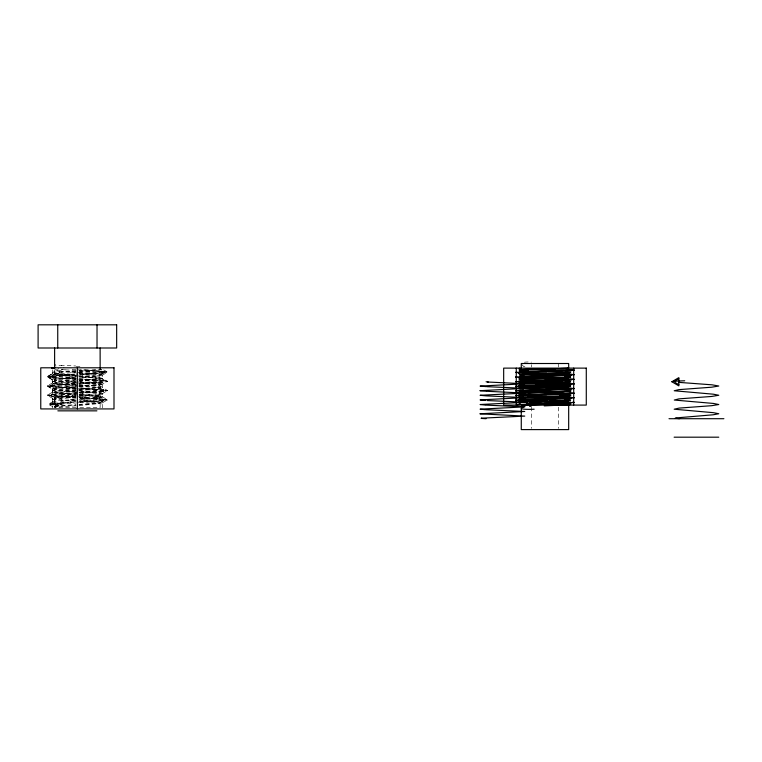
<?xml version="1.0" encoding="UTF-8"?>
<svg xmlns="http://www.w3.org/2000/svg" width="762" height="762" viewBox="0 0 762 762"><rect width="100%" height="100%" fill="white"/><g stroke="black" fill="none" stroke-linecap="round" stroke-linejoin="round"><path stroke-width="0.57" stroke-dasharray="3.81 2.86" d="M52.311 392.306L52.311 388.83L53.092 388.515L76.476 386.62M54.616 369.837L54.597 373.704L53.94 374.552L56.188 375.142L76.067 376.714L76.2 372.932M55.121 405.413L55.121 404.031M55.312 403.222L55.312 406.213M102.451 407.908L102.013 402.46L81.058 400.65M79.124 399.174L102.451 397.012L102.422 393.421L97.936 392.601L82.744 391.506L82.744 394.973M102.46 387.753C104.384 379.638 87.116 384.429 82.744 382.267L83.115 385.762M78.991 380.705L102.146 378.724L102.451 374.99L100.603 374.456L82.744 373.028L82.744 376.495L101.279 378.038L107.537 381.314L102.46 384.277M79.048 404.432L99.851 402.65L103.584 400.707L103.651 399.212L103.622 400.669L100.146 402.965L100.136 407.622L79.429 407.622M79.153 390.782L97.688 392.211L100.727 392.84L100.384 393.344L103.603 391.449L103.651 389.953L78.962 387.753M94.193 379.924L107.452 381.238L103.546 380.6L103.613 382.2L98.327 381.162L79.362 379.924M52.178 402.584A23.527 3.743 24.1 0 1 52.254 402.441L52.768 397.84L72.628 396.088M52.321 383.057L52.321 379.581L52.864 379.324L73.095 377.581M78.543 375.666C85.277 376.971 94.488 375.19 100.136 378.362C97.422 373.266 109.557 372.894 100.451 369.599M76.152 375.256L51.292 377.323L54.493 379.562L54.626 382.838L51.13 385.296L51.111 386.753L54.435 388.763L76.21 390.601M103.651 391.382L98.098 390.382L78.981 389.134M76.2 382.172L76.067 385.953L53.931 383.772L58.779 382.762L76.486 381.476M76.2 400.65L61.76 400.002L54.616 398.774L76.124 396.573M76.2 391.411L76.076 395.145M76.171 384.858L54.626 382.581L59.293 381.562L76.448 380.276M76.152 366.665L82.506 366.693M102.46 393.525L101.898 393.811M52.321 379.581L47.206 376.723L62.56 375.19M54.616 402.107L54.559 398.202L51.111 396.011L63.465 396.831M52.302 398.088L52.883 398.44M62.96 378.323C59.76 377.847 45.558 378.819 54.121 374.294M102.46 396.973L79.162 394.764M103.642 400.631L98.25 399.64L79.229 398.393M76.181 407.622L54.616 407.622L55.255 406.26M64.246 384.343L51.111 385.362L76.419 387.61M52.368 398.231L47.215 395.268L51.054 395.973L76.286 393.725M103.651 380.733L79.105 382.943M52.302 388.906L53.121 389.258M103.651 389.992L78.848 392.201M52.378 406.136L52.311 408.07M103.651 399.25L79.238 401.412M102.432 402.822L107.556 399.821L91.554 398.259M51.111 396.011L51.14 394.516L54.626 392.078L54.502 388.896L51.264 386.572L75.905 384.515M100.632 374.694L103.632 372.942M54.283 392.678C57.36 395.011 70.285 394.297 76.181 395.202M103.556 391.487L78.829 393.592M102.346 375.161L107.556 372.132L102.337 369.103M54.331 402.384L52.311 403.593L52.311 404.984L54.369 406.098L75.886 404.622M51.178 375.999L76.171 373.866M103.527 400.745L79.21 402.803M100.46 402.536C96.241 399.993 85.601 401.069 79.496 400.04M54.016 374.352L76.333 372.247M102.299 393.668L107.547 390.563L91.945 389.039M52.559 373.656L47.225 376.685L52.33 373.799L47.482 376.542L65.17 375.047M52.521 382.915L47.206 385.972L52.54 389.087M52.492 392.163L47.215 395.268L65.446 396.935M52.807 401.717L48.492 404.165L52.368 406.489M51.206 385.22L75.924 383.124M103.537 373.018L79.334 375.075M54.054 392.811L76.143 390.735M102.241 384.458L78.905 386.486M102.232 402.946L79.029 404.955M101.879 369.57L79.229 371.456M101.879 388.048L79.362 389.925M54.445 401.241L55.378 401.079M523.885 366.684L524.942 366.532M53.759 403.222L76.057 401.593M53.759 404.612L76.038 402.984M50.082 403.87L59.084 403.117M60.922 399.917L61.865 399.812M60.484 401.117L61.455 401.002M58.998 365.598L60.188 365.512M51.121 385.229L47.549 385.762L66.932 384.2M95.831 369.589L79.277 370.856M87.954 373.913L107.413 372.275L90.63 373.771M54.407 406.498L76 405.136M84.372 398.24L79.277 398.574M76.286 371.046L54.645 373.209L59.531 374.266L76.181 375.514M79.248 377.895L100.146 375.704L78.972 373.494M76.21 378.095L54.645 380.248L59.036 381.257L76.181 382.553M79.429 380.086C85.839 379.924 95.117 378.704 100.136 378.362M79.467 387.125L98.812 385.448L103.575 382.238L107.452 381.495L91.03 382.991M76.457 387.315L54.616 389.553L59.741 390.573L76.181 391.801M76.114 389.534L59.712 390.763L54.616 391.782L76.181 393.992M78.562 389.382L100.136 387.182L95.621 386.201L78.981 384.934M78.619 396.411L97.603 394.887L100.022 394.335L100.508 393.23L78.581 395.221M84.649 399.431L79.41 399.774M76 405.822L54.759 407.232M79.067 405.622L100.146 403.441L95.555 402.479L79.362 401.241M79.41 372.047C85.296 371.027 96.888 372.18 100.317 369.465M76.095 376.895L53.95 379.057L58.522 380.057L76.21 381.362M79.229 376.695L100.841 374.504L79.086 372.294M78.667 381.333L98.536 379.762L100.813 379.171L100.136 378.219M76.352 386.115L57.883 387.496L54.112 388.553M79.458 385.924L100.841 383.743L79.886 381.591M78.667 390.573L97.698 389.115L100.803 388.439L100.26 387.915L103.642 389.925M76.01 395.373L59.093 396.602L53.921 397.621L76.21 399.84M72.009 371.875L76.2 371.627M70.58 381.2L75.962 380.886M72.009 390.354L76.324 390.106M70.123 399.707L76.086 399.355M59.379 403.098L61.503 402.974M79.353 373.694L103.651 371.485L84.106 369.56M79.077 384.334L103.613 382.2L88.363 383.124M62.055 393.697L47.415 395.049L63.989 393.592M92.697 392.135L107.423 390.744L90.116 392.278M93.078 401.355L107.309 400.031L90.516 401.498M62.122 402.936L64.379 402.812M63.198 375.152L67.894 374.904M76.305 392.344L51.121 394.545L56.436 395.545L76.038 396.821M62.694 393.668L66.665 393.449M92.069 392.173L87.411 392.42M92.45 401.383L87.83 401.641M89.973 373.799L85.173 374.056M64.903 384.305L77.667 383.667M90.373 383.019L85.592 383.267M64.646 393.554L69.437 393.306M89.449 392.316L77.381 392.916M65.046 402.774L66.389 402.707M89.849 401.526L84.334 401.812M65.837 375.018L72.857 374.656M87.268 373.942L79.41 374.342M67.618 384.162L69.713 384.058M86.992 383.2L79.858 383.553M67.351 393.411L76.41 392.963M67.075 402.669L69.161 402.565M68.59 374.875L69.999 374.799M70.704 374.761L77.953 374.409M70.428 384.019L72.571 383.915M82.753 383.41L84.182 383.343M85.315 392.525L86.716 392.449M70.856 393.24L72.295 393.163M82.467 392.668L84.611 392.563M86.439 401.707L82.182 401.917M70.58 402.488L72.009 402.422M83.753 374.123L78.924 374.361M78.638 383.619L80.581 383.524M80.01 402.031L82.906 401.888M80.734 401.993L48.492 404.165L50.197 405.251M61.312 365.512L61.855 365.531M75.933 369.741L72.295 369.57L73.019 369.608M78.124 369.856L87.42 370.313M74.038 378.895L76.219 379M78.41 379.105L85.611 379.466M76.505 388.258L74.324 388.144M75.333 397.44L76.067 397.469L66.123 396.973M80.448 397.688L78.991 397.612L82.61 397.793M80.305 369.961L81.039 369.999M83.201 370.103L84.63 370.17M71.866 378.79L75.495 378.962M80.601 379.209L82.763 379.324M72.59 378.819L68.323 378.609M70.437 378.714L66.265 378.504M72.152 388.039L75.781 388.22M82.325 388.534L78.696 388.363L85.887 388.715M72.876 388.077L47.32 386.115L65.18 387.687M69.304 387.896L70.723 387.972M72.438 397.297L74.609 397.402M81.896 397.754L88.916 398.116M70.999 397.221L64.122 396.869M84.049 397.859L85.458 397.935M85.334 370.208L90.126 370.456M84.191 379.39L88.382 379.609M86.316 379.495L93.583 379.886M67.637 378.571L63.598 378.362M84.477 388.649L91.297 389.001M68.599 387.858L65.856 387.725M86.582 388.753L107.471 390.496L102.375 387.61M86.163 397.974L90.907 398.221M88.106 370.351L107.423 371.989L90.783 370.494M89.059 379.638C125.501 381.857 84.372 376.123 78.505 376.866M65.589 378.466L47.254 376.828L52.33 379.724M89.583 398.145L107.499 399.755L102.394 396.869M75.943 370.484L61.217 369.608M79.115 370.665L103.651 372.875M76.171 378.352L51.111 376.142M79.343 378.533L103.546 380.6M76.19 379.743L51.235 377.638M76.438 388.991L51.33 386.934M79.21 397.002L103.527 399.069L100.251 397.154L100.708 397.431M76.057 398.212L51.216 396.116M76.257 376.114L52.597 374.094M79.286 376.295L82.744 376.495M76.495 385.372L52.902 383.438M78.877 385.505L82.744 385.734M76.124 394.583L52.664 392.601M78.953 386.134L100.717 388.201M79.019 395.383L82.401 395.592M78.553 382.715C84.144 385.343 100.479 379.733 100.479 388.058M79.029 391.982C84.411 394.278 100.87 389.411 100.47 397.288M79.048 394.183L82.325 394.392M54.493 404.841L48.578 404.317M63.713 371.751L61.893 371.57M51.13 377.504L47.549 376.971M61.493 370.884L57.064 369.808M61.893 372.085L61.122 371.98M60.208 371.818L57.541 370.989M47.263 386.086L52.349 388.972M56.017 370.132L55.455 369.665M54.512 406.403L54.616 406.937M52.311 369.799L52.33 373.942M558.356 363.503L558.356 367.046M558.356 407.184L558.356 428.425M531.609 364.684L531.609 367.046M531.609 407.184L531.609 428.425M60.627 404.108A21.412 0.533 -4.1 0 1 62.941 403.917M51.73 404.279A16.497 0.953 -6.1 0 1 52.359 404.165M49.911 404.603A19.107 0.695 -0.1 0 1 51.559 404.489M57.655 404.936A37.119 0.514 2.9 0 1 55.34 404.784M53.073 405.127A25.698 7.191 -10.6 0 1 52.53 403.889M99.451 375.447A25.165 1.429 -0.8 0 1 80.505 377.819M75.476 377.895A25.165 1.429 -0.8 0 1 71.838 377.923M83.639 382.476A25.165 1.457 0.4 0 1 79.372 382.486M75.648 382.457A25.165 1.457 0.4 0 1 56.464 380.038M84.468 391.868A25.165 1.419 0.9 0 1 79.924 391.849M74.666 391.754A25.165 1.419 0.9 0 1 55.312 389.363M99.193 393.944A25.165 1.429 -0.8 0 1 80.877 396.326M75.609 396.402A25.165 1.429 -0.8 0 1 71.237 396.43M82.134 400.983A25.165 1.429 0.9 0 1 80.01 400.964M75.448 400.907A25.165 1.429 0.9 0 1 55.016 398.536M57.026 405.317A25.156 2.648 -14.5 0 1 58.407 404.765M55.988 406.136A24.898 4.41 5.8 0 1 58.188 405.822M65.361 369.894A24.679 6.077 -0.8 0 1 58.083 368.56M82.01 372.799A25.156 1.153 4 0 1 66.827 371.656M58.76 373.799A25.165 1.467 0.4 0 1 70.104 371.504M59.255 383.143A25.165 1.448 0.6 0 1 68.675 380.886M59.074 392.297A25.165 1.457 0.5 0 1 70.237 390.001M84.773 385.439A25.165 1.448 -0.6 0 1 95.221 387.725M52.464 403.546A25.832 5.277 6.8 0 1 53.292 403.012M52.302 402.126A24.432 4.143 12 0 1 54.664 401.307M70.19 401.212A25.127 0.876 -6.2 0 1 74.676 400.698M523.77 366.389A23.47 4.734 13.1 0 1 531.419 362.121M55.817 369.751A16.383 0.886 -2.4 0 1 56.312 369.656M58.15 404.955A17.774 0.657 -3.4 0 1 61.465 404.67M56.902 405.27A14.392 0.914 -5.3 0 1 58.169 405.089M58.293 403.565A17.783 0.648 -3.5 0 1 61.579 403.279M56.959 403.879A14.364 0.914 -5.3 0 1 58.188 403.698M53.864 403.879A23.212 4.801 11.7 0 1 54.626 403.384M74.266 375.695A22.86 3.924 -1.8 0 1 54.635 372.256M57.941 370.865A23.517 6.706 -4.7 0 1 56.359 370.075M59.712 372.694A21.603 7.506 -13.6 0 1 58.922 372.475M57.455 369.656A24.26 6.791 -4.2 0 1 56.998 369.465M74.133 374.818A23.593 4.248 -2.4 0 1 53.997 371.075M60.684 367.36A21.488 6.506 19.9 0 1 61.198 367.379M60.512 365.398A22.727 0.991 3.5 0 1 75.79 365.998M63.189 367.313A20.669 4.686 14.5 0 1 64.227 367.408M55.94 366.151A21.917 7.401 22.8 0 1 55.721 364.322M54.797 402.927A22.441 4.277 16.6 0 1 55.397 402.784M63.789 402.288A23.517 4.124 15.6 0 1 61.217 401.174M55.369 401.031A23.574 4.105 3.6 0 1 72.695 396.64M88.392 398.859A23.565 0.486 -3.4 0 1 81.791 399.298M97.822 398.088A23.565 1.105 -2.4 0 1 91.43 398.697M81.953 395.735A23.574 1.4 -1.1 0 1 99.784 396.354A23.574 1.4 -1.1 0 1 94.221 397.85M54.673 403.165A24.165 6.125 -0.7 0 1 54.931 402.736M54.416 402.612A23.098 4.686 13.5 0 1 55.026 402.107M55.521 401.755A21.755 4.124 17 0 1 56.121 401.622M63.96 401.069A22.793 3.896 14.7 0 1 61.274 399.945M55.988 399.84A22.841 3.877 3.3 0 1 72.695 395.649M87.992 397.669A22.879 0.476 -3.5 0 1 81.61 398.097M97.184 396.888A22.87 1.095 -2.5 0 1 90.964 397.497M81.877 394.535A22.879 1.4 -1.1 0 1 99.136 395.154A22.879 1.4 -1.1 0 1 93.678 396.65"/><path stroke-width="1.14" d="M54.616 368.684L54.626 347.996M521.732 405.032L522.027 405.555M568.681 405.051L568.681 429.606L521.275 429.606L521.275 408.089M521.265 370.322L521.275 363.503L568.681 363.503L568.681 368.056L568.033 367.856M571.243 369.532L521.094 371.504M568.681 400.393L568.09 400.202M571.243 392.63L570.262 392.811M518.808 399.602L520.77 399.24M480.079 390.687L524.751 388.372L487.061 386.677M480.079 413.785L524.751 411.48L486.032 409.727M518.703 396.297L570.938 394.106M518.703 373.199L571.195 370.846M518.741 390.334L571.186 387.934M524.466 393.049L487.061 391.297M524.723 402.288L480.089 404.527L485.384 405.079M521.275 398.04L544.192 396.926M518.722 400.898L571.157 398.555M519.655 403.031L519.36 402.145M671.865 381.752L678.847 377.628L678.847 385.877L671.865 381.752L673.798 381.41A25.641 1.219 0.2 0 1 677.637 381.086A23.432 0.895 -0.5 0 1 684.714 380.781M678.847 378.781L674.999 381.057L674.999 382.448L678.847 384.715M52.578 368.427L51.626 368.198L52.34 367.798M568.671 404.746L544.239 405.889M518.722 394.887L519.274 394.764M570.614 404.546L565.137 404.993M678.847 381.752L678.456 382.105L679.333 382.353A9.573 0.552 1.8 0 0 680.037 382.457L712.089 384.829L718.785 386.02L711.708 387.201L678.866 389.639L674.227 390.763L713.423 394.202L718.785 395.259L711.708 396.45L678.866 398.878L674.275 400.04L713.423 403.441L718.776 404.527L711.708 405.689L679.171 408.089L674.179 409.213L713.423 412.68L718.785 413.737L713.07 414.795L675.465 417.976A11.125 0.743 -0.4 0 0 675.322 418.109L675.332 418.138A13.926 0.924 -0.2 0 0 675.589 418.262L679.437 418.709M520.256 402.774L520.894 402.574M518.779 385.62L519.332 385.515M486.366 386.639L480.089 386.096L524.751 383.753L488.071 382.038M524.656 393.078L480.089 395.288L486.366 395.888M568.604 400.155L543.211 401.307M524.542 383.867L544.716 383.048M518.912 380.962L520.732 380.762M574.196 370.17L515.588 372.37L517.703 372.675M574.196 393.268L515.588 395.468L516.979 395.726M574.186 374.79L515.569 377.009L517.017 377.247M574.081 397.907L515.569 400.117L517.027 400.345M570.995 378.847L520.979 380.752M574.072 379.428L515.579 381.619L517.065 381.867M568.395 377.114L567.233 377.257M574.062 402.536L517.141 404.536M570.986 384.858L518.903 387.153M574.148 384.038L515.588 386.277L517.112 386.496M574.129 388.658L515.588 390.849L516.941 391.097M481.708 418.186L524.751 416.1L480.108 413.833M521.884 405.279L570.9 403.355M526.485 402.507L527.742 402.307M519.779 383.572L519.57 383.61A25.689 0.724 -0.3 0 1 519.875 383.61L548.364 382.467M568.081 391.297L568.204 391.277A25.689 0.733 0 0 0 569.185 390.668M521.999 402.355L523.075 402.25M519.417 394.745L520.132 394.668M570.395 397.412L571.157 397.164M519.427 371.646L520.837 371.523M570.519 402.022L526.618 403.574M567.861 386.429L567.347 386.486M519.484 385.496L520.008 385.439M567.804 372.58L566.623 372.685M519.551 376.247L520.094 376.199M570.224 397.431L521.027 399.221M522.561 374.437L523.189 374.39M569.881 392.849L520.341 394.659M529.561 402.088L544.192 401.545M520.436 385.41L571.176 383.315M520.541 376.161L571.205 374.085M523.418 374.371L561.737 372.951M523.608 374.628L542.649 373.875M566.385 372.704L563.651 372.866M566.328 377.323L564.918 377.419M566.366 391.458L565.842 391.497M566.28 381.952L565.747 381.981M566.223 386.572L565.69 386.61M524.085 379.219L544.192 378.447M565.623 391.23L565.033 391.268M524.532 388.43L545.754 387.639M565.271 391.525L562.889 391.649M564.852 382.038L543.687 382.81M525.075 393.011L526.066 392.963M564.718 391.287L526.79 392.925M563.785 386.715L544.192 387.41M563.289 372.885L562.137 372.932M562.451 377.542L542.658 378.219M564.652 377.752L563.975 377.781M564.232 391.63L557.651 391.868M564.261 373.151L528.028 374.304M564.261 396.25L528.028 397.402M563.832 368.551L527.828 369.694M563.766 387.029L527.371 388.191M563.394 377.809L529.485 378.866M527.771 373.866L546.621 373.275M528.028 378.476L547.259 377.876M527.38 392.354L546.621 391.754M528.095 392.782L562.48 391.706M528.028 396.954L546.621 396.373M528.028 401.574L547.849 400.964M558.241 391.573L545.763 391.982M531.152 406.317L529.571 406.346M57.855 410.851L96.907 410.851M669.007 418.709L723.9 418.709M674.113 437.188L718.785 437.188M486.08 418.709L481.536 418.424M487.061 395.916L524.751 397.612L480.089 399.907L485.384 400.46M487.061 400.536L524.751 402.231M486.366 391.268L480.108 390.735M486.032 405.108L524.751 406.86L480.079 409.165L485.384 409.699M571.786 369.77L574.129 369.989M571.843 374.399L574.148 374.609M571.9 379.019L574.167 379.238M521.094 401.241L520.36 401.183M572.557 388.306L574.205 388.477M572.605 392.925L574.138 393.087M572.653 397.545L574.157 397.707M572.748 383.696L574.186 383.858M572.71 402.174L574.177 402.336M525.018 406.117L523.904 406.003M568.966 404.241L570.614 404.47M487.261 381.972L486.08 381.752M519.274 377.981L518.703 377.838L571.157 375.456M568.061 395.573L568.671 395.716M519.246 373.351L518.722 373.228M519.008 391.801L571.186 389.325M522.751 405.803L522.246 405.651M518.817 382.514L571.167 380.076M100.127 347.996L100.146 368.665M573.691 368.122L573.691 405.089M519.36 368.122L519.36 370.265M519.36 379.047L519.36 379.505A25.698 0.733 -0.2 0 1 519.598 379.447M516.265 368.122L516.265 405.089M97.022 324.812L97.022 347.996M77.381 367.798L77.381 408.927M57.741 324.812L57.741 347.996M53.692 368.437A26.556 5.963 5.4 0 1 53.292 368.103M520.351 370.246A25.689 0.733 -0.1 0 1 523.675 369.627M568.242 368.141A25.689 0.562 -1.1 0 1 560.594 368.494M523.913 375.114A25.689 0.581 1 0 1 520.475 374.894M520.141 374.847A25.689 0.733 -0.2 0 1 523.789 374.237M569.376 372.58A25.689 0.572 -1 0 1 559.394 373.056M570.567 372.408A25.689 0.733 0.2 0 1 569.605 372.551M526.599 370.608A25.689 0.562 1.1 0 1 520.579 370.284M562.299 381.638A25.689 0.543 -1.1 0 1 539.182 382.219M539.363 381.162A25.689 0.543 -1.1 0 1 539.725 381.152M520.436 379.428A25.689 0.724 -0.3 0 1 523.961 378.781M569.281 377.161A25.689 0.591 -1 0 1 559.451 377.628M570.557 377.028A25.689 0.733 0.2 0 1 569.871 377.142M519.751 384.115A25.689 0.733 -0.2 0 1 523.704 383.562M520.113 388.734A25.689 0.733 -0.2 0 1 523.713 388.134M569.262 386.496A25.689 0.572 -1 0 1 559.88 386.953M570.605 386.315A25.689 0.733 0.2 0 1 570.014 386.429M524.466 384.381A25.689 0.505 1.2 0 1 521.189 384.2M524.046 393.592A25.689 0.572 1 0 1 520.551 393.373M520.284 393.344A25.689 0.733 -0.2 0 1 523.827 392.716M569.433 391.068A25.689 0.572 -1 0 1 559.251 391.554M570.567 390.896A25.689 0.733 0.2 0 1 569.652 391.039M523.504 388.972A25.689 0.572 1 0 1 520.484 388.772M523.951 398.212A25.689 0.591 1 0 1 520.522 397.993M519.532 397.935A25.698 0.733 -0.2 0 0 519.465 397.954A25.689 0.733 -0.1 0 1 521.246 397.554M520.075 397.935A25.689 0.733 -0.2 0 1 523.58 397.335M569.481 395.678A25.689 0.581 -1 0 1 559.994 396.145M570.567 395.392A25.689 0.733 0.2 0 1 569.833 395.64M520.17 403.031A25.898 2.619 1.4 0 1 519.636 402.765M526.218 404.193A24.727 3.734 8.5 0 1 527.599 404.203M559.765 400.383A25.689 2.648 5.8 0 1 565.966 404.698A25.689 2.648 5.8 0 1 530.638 401.841M519.198 403.812A23.565 1.867 25.1 0 1 519.198 403.755M565.271 371.942A25.689 0.524 1.2 0 1 568.109 372.094M568.852 372.161A25.689 0.733 0 0 1 568.1 372.751M569.938 372.628A25.689 0.524 -1.2 0 1 547.773 373.466M522.056 374.399A25.689 0.505 -1.2 0 1 533.076 373.952M519.513 374.647A25.689 0.733 0 0 1 521.294 374.456M564.899 376.542A25.689 0.505 1.2 0 1 567.938 376.704M568.757 376.761A25.689 0.733 0 0 1 568.119 377.352M569.757 377.238A25.689 0.533 -1.1 0 1 548.602 378.047M521.77 379A25.689 0.514 -1.2 0 1 532.619 378.543M519.389 379.276A25.689 0.733 0 0 1 521.027 379.066M566.623 381.2A25.689 0.514 1.2 0 1 568.204 381.295M568.033 381.343A25.689 0.724 0.3 0 1 568.604 381.943M570.071 381.838A25.689 0.6 -1 0 1 550.04 382.629M570.224 385.886A25.689 0.733 0 0 1 538.486 386.458M535.724 385.058A25.689 0.733 0 0 1 536.41 385.058M522.132 388.268A25.689 0.533 -1.1 0 1 531.99 387.848M519.808 388.525A25.689 0.733 0 0 1 521.465 388.372M566.642 390.496A25.689 0.533 1.1 0 1 568.042 390.573M569.881 391.116A25.689 0.514 -1.2 0 1 547.859 391.944M521.856 392.887A25.689 0.524 -1.2 0 1 532.495 392.44M519.532 393.125A25.689 0.733 0 0 1 521.122 392.954M565.69 395.068A25.689 0.505 1.2 0 1 567.938 395.192M568.576 395.249A25.689 0.733 0.1 0 1 568.128 395.859M570.109 395.707A25.689 0.543 -1.1 0 1 547.935 396.564M521.989 397.488A25.689 0.505 -1.2 0 1 533.086 397.04M565.375 399.65A25.689 0.505 1.2 0 1 568.023 399.783M568.909 399.86A25.689 0.733 0 0 1 568.252 400.431M569.528 400.345A25.689 0.533 -1.1 0 1 549.402 401.117M521.98 402.079A25.689 0.505 -1.2 0 1 532.59 401.641M519.589 402.126A25.689 0.724 -0.3 0 1 519.713 402.107M519.598 402.507A25.689 0.733 0 0 1 520.665 402.165M518.551 404.584A27.861 0.667 -1.4 0 1 519.56 404.508M517.236 404.765A22.022 0.552 -0.8 0 1 517.979 404.689M522.684 404.822A16.421 0.591 -2.6 0 1 523.113 404.784M523.761 379.095A23.736 0.733 0.1 0 1 541.992 378.057M522.656 383.61A23.736 0.733 0.1 0 1 543.325 382.648M523.885 388.315A23.736 0.733 0 0 1 543.935 387.239M524.113 392.887A23.736 0.733 -0.1 0 1 524.894 392.144A23.736 0.733 -0.1 0 1 546.087 391.763M559.956 395.592A23.736 0.733 0.1 0 1 564.975 396.564A23.736 0.733 0.1 0 1 534.562 396.773M525.732 402.288A23.736 0.733 0.1 0 1 523.37 401.555A23.736 0.733 0.1 0 1 542.706 401.145M566.042 399.898A23.736 0.733 -0.1 0 1 564.423 399.983M522.503 405.498A20.631 4.743 -27.5 0 1 522.246 405.432M530.276 404.374A23.231 2.848 -5.3 0 1 528.98 404.365M521.541 406.432A23.736 1.695 -1.9 0 1 521.294 406.251M534.543 404.05A22.66 3.486 -6.5 0 1 533.152 404.098M534.152 409.204A23.708 2.677 -6.3 0 1 524.037 406.67M565.995 404.517A23.736 0.733 0 0 1 563.775 404.622M528.123 370.246A23.736 0.733 0 0 1 525.685 369.303A23.736 0.733 0 0 1 555.384 369.056M564.461 372.866A23.736 0.733 -0.2 0 1 565.175 373.656A23.736 0.733 -0.2 0 1 541.658 374.094M565.375 377.447A23.736 0.733 -0.2 0 1 565.337 378.2A23.736 0.733 -0.2 0 1 543.954 378.619M565.471 382.067A23.736 0.733 -0.1 0 1 565.461 382.81A23.736 0.733 -0.1 0 1 544.639 383.21M568.033 386.886A23.736 0.733 0 0 1 545.973 387.801M565.499 386.686A23.736 0.733 0 0 1 565.88 386.705M564.594 395.907A23.736 0.733 -0.2 0 1 565.699 396.669A23.736 0.733 -0.2 0 1 543.925 397.116M525.123 398.221A23.736 0.733 0.1 0 1 525.532 398.212M564.08 400.507A23.736 0.733 -0.1 0 1 565.928 401.288A23.736 0.733 -0.1 0 1 544.02 401.707M524.723 401.05A22.689 7.868 13.4 0 1 526.294 400.517M531.543 402.736A23.955 1.486 -5 0 1 532.667 402.593M481.66 418.424A13.868 0.476 0.2 0 1 481.298 418.338M481.536 418.309A20.441 0.714 -0.1 0 1 481.26 418.186M488.299 382.038A18.869 0.514 1.3 0 1 487.47 381.981M116.662 324.812L38.1 324.812L38.1 347.996L116.662 347.996L116.662 324.812M113.995 367.798L40.767 367.798L40.767 408.927L113.995 408.927L113.995 367.798M586.283 368.122L503.672 368.122L503.672 405.089L586.283 405.089L586.283 368.122"/></g></svg>
